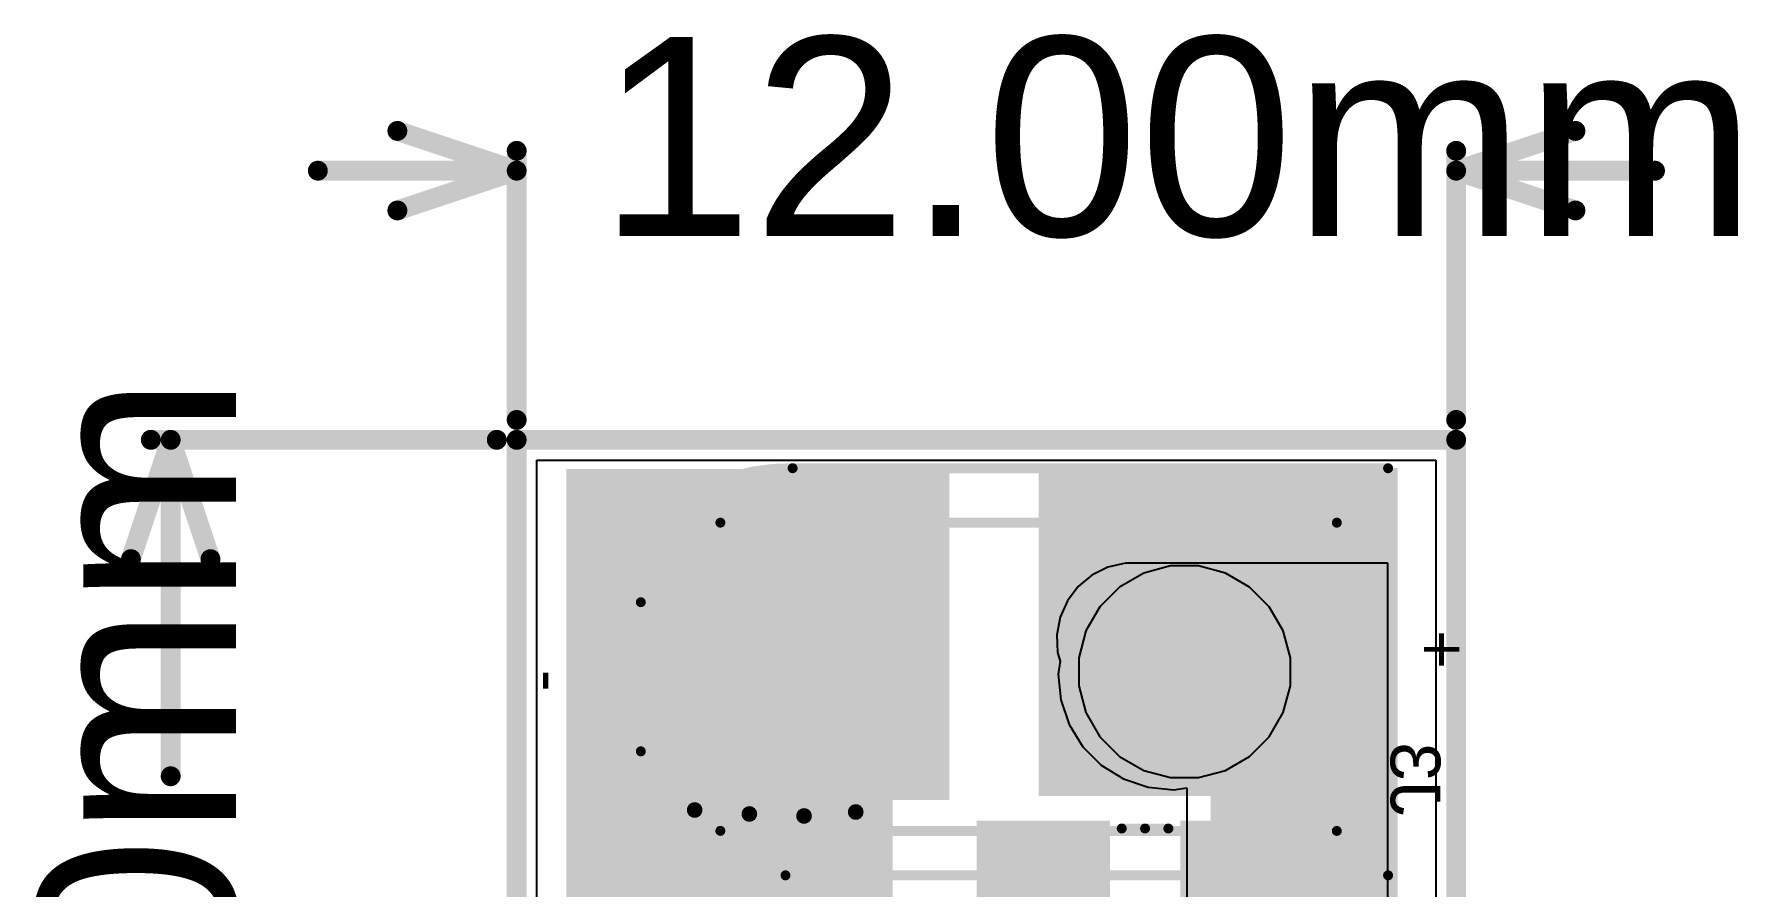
# Model space of a CAD drawing. Header units: millimetres. Extents: x -0.243 to 0.614, y -0.005 to 0.913.
# Drawn here: x -0.243 to 0.614, y 0.484 to 0.913 of the extents above; entities that cross this region are included whole.
import ezdxf

# ---------------------------------------------------------------- set-up
doc = ezdxf.new("R2010")
doc.units = ezdxf.units.MM
doc.header["$MEASUREMENT"] = 0
for name, color, linetype in [('BottomLayer', 5, 'Continuous'), ('BottomOverlay', 54, 'Continuous'), ('BottomSolder', 6, 'Continuous'), ('Mechanical1', 6, 'Continuous'), ('Mechanical2', 216, 'Continuous'), ('MultiLayer', 9, 'Continuous'), ('PadHoleLayer', 156, 'Continuous'), ('TopLayer', 1, 'Continuous'), ('TopOverlay', 2, 'Continuous'), ('TopPaste', 8, 'Continuous'), ('TopSolder', 216, 'Continuous'), ('ViaHoleLayer', 16, 'Continuous')]:
    doc.layers.add(name, color=color, linetype=linetype)
doc.styles.add('Arial', font='', dxfattribs={"height": 0.2})
doc.styles.get('Arial').set_extended_font_data('Arial')

# ---------------------------------------------------------------- blocks, each defined once
blk = doc.blocks.new('XRTC404030S2R2MGCA_7')
at = {"layer": 'TopLayer'}
for points in [[(-0.08071, 0.08071), (-0.02165, 0.08071), (-0.02165, -0.08071), (-0.08071, -0.08071)], [(0.02165, 0.08071), (0.08071, 0.08071), (0.08071, -0.08071), (0.02165, -0.08071)]]:
    blk.add_hatch(color=1, dxfattribs=at).paths.add_polyline_path(points)
at = {"layer": 'TopPaste'}
for points in [[(-0.08071, 0.08071), (-0.02165, 0.08071), (-0.02165, -0.08071), (-0.08071, -0.08071)], [(0.02165, 0.08071), (0.08071, 0.08071), (0.08071, -0.08071), (0.02165, -0.08071)]]:
    blk.add_hatch(color=8, dxfattribs=at).paths.add_polyline_path(points)
at = {"layer": 'TopSolder'}
for points in [[(-0.08471, 0.08471), (-0.01765, 0.08471), (-0.01765, -0.08471), (-0.08471, -0.08471)], [(0.01765, 0.08471), (0.08471, 0.08471), (0.08471, -0.08471), (0.01765, -0.08471)]]:
    blk.add_hatch(color=216, dxfattribs=at).paths.add_polyline_path(points)
at = {"layer": 'TopOverlay', "const_width": 0.005}
for points in [[(-0.01171, 0.08071), (0, 0.08071)], [(0, 0.08071), (0.01171, 0.08071)], [(-0.01171, -0.08071), (0, -0.08071)], [(0, -0.08071), (0.01171, -0.08071)]]:
    blk.add_lwpolyline(points, dxfattribs=at)
at = {"layer": 'TopOverlay', "const_width": 0.0025}
for points in [[(-0.01296, 0.08071, 1), (-0.01046, 0.08071, 1)], [(-0.00125, 0.08071, 1), (0.00125, 0.08071, 1)], [(-0.00125, 0.08071, 1), (0.00125, 0.08071, 1)], [(0.01046, 0.08071, 1), (0.01296, 0.08071, 1)], [(-0.01296, -0.08071, 1), (-0.01046, -0.08071, 1)], [(-0.00125, -0.08071, 1), (0.00125, -0.08071, 1)], [(-0.00125, -0.08071, 1), (0.00125, -0.08071, 1)], [(0.01046, -0.08071, 1), (0.01296, -0.08071, 1)]]:
    blk.add_lwpolyline(points, format="xyb", close=True, dxfattribs=at)
blk = doc.blocks.new('XT30UPB_M_B_8')
at = {"layer": 'BottomLayer'}
h = blk.add_hatch(color=5, dxfattribs=at)
edge = h.paths.add_edge_path()
edge.add_arc((-0.09842, 0), 0.04921, 0, 360)
h = blk.add_hatch(color=5, dxfattribs=at)
edge = h.paths.add_edge_path()
edge.add_arc((0.09842, 0), 0.04921, 0, 360)
at = {"layer": 'BottomSolder'}
h = blk.add_hatch(color=6, dxfattribs=at)
edge = h.paths.add_edge_path()
edge.add_arc((-0.09842, 0), 0.05121, 0, 360)
h = blk.add_hatch(color=6, dxfattribs=at)
edge = h.paths.add_edge_path()
edge.add_arc((0.09842, 0), 0.05121, 0, 360)
at = {"layer": 'MultiLayer'}
h = blk.add_hatch(color=9, dxfattribs=at)
edge = h.paths.add_edge_path()
edge.add_arc((-0.09842, 0), 0.04921, 0, 360)
h = blk.add_hatch(color=9, dxfattribs=at)
edge = h.paths.add_edge_path()
edge.add_arc((0.09842, 0), 0.04921, 0, 360)
at = {"layer": 'PadHoleLayer'}
h = blk.add_hatch(color=156, dxfattribs=at)
edge = h.paths.add_edge_path()
edge.add_arc((-0.09842, 0), 0.03543, 0, 360)
h = blk.add_hatch(color=156, dxfattribs=at)
edge = h.paths.add_edge_path()
edge.add_arc((0.09842, 0), 0.03543, 0, 360)
at = {"layer": 'TopLayer'}
h = blk.add_hatch(color=1, dxfattribs=at)
edge = h.paths.add_edge_path()
edge.add_arc((-0.09842, 0), 0.04921, 0, 360)
h = blk.add_hatch(color=1, dxfattribs=at)
edge = h.paths.add_edge_path()
edge.add_arc((0.09842, 0), 0.04921, 0, 360)
at = {"layer": 'TopSolder'}
h = blk.add_hatch(color=216, dxfattribs=at)
edge = h.paths.add_edge_path()
edge.add_arc((-0.09842, 0), 0.05121, 0, 360)
h = blk.add_hatch(color=216, dxfattribs=at)
edge = h.paths.add_edge_path()
edge.add_arc((0.09842, 0), 0.05121, 0, 360)
at = {"layer": 'BottomOverlay', "const_width": 0.005}
blk.add_lwpolyline([(-0.10223, -0.10236, -0.997135), (-0.09866, 0.10238)], format="xyb", dxfattribs=at)
for points in [[(-0.09866, 0.10238), (0.20079, 0.10236)], [(0.20079, -0.10236), (0.20079, 0.10236)], [(-0.175, 0.035), (-0.135, 0.075)], [(-0.135, 0.075), (0.175, 0.075)], [(0.175, -0.08), (0.175, 0.075)], [(-0.175, -0.04), (-0.175, 0.035)], [(-0.175, -0.04), (-0.135, -0.08)], [(-0.135, -0.08), (0.175, -0.08)], [(-0.10223, -0.10236), (0.20079, -0.10236)]]:
    blk.add_lwpolyline(points, dxfattribs=at)
at = {"layer": 'BottomOverlay', "const_width": 0.0025}
for points in [[(-0.09991, 0.10238, 1), (-0.09741, 0.10238, 1)], [(-0.09991, 0.10238, 1), (-0.09741, 0.10238, 1)], [(0.19954, 0.10236, 1), (0.20204, 0.10236, 1)], [(0.19954, 0.10236, 1), (0.20204, 0.10236, 1)], [(-0.13625, 0.075, 1), (-0.13375, 0.075, 1)], [(-0.13625, 0.075, 1), (-0.13375, 0.075, 1)], [(0.17375, 0.075, 1), (0.17625, 0.075, 1)], [(0.17375, 0.075, 1), (0.17625, 0.075, 1)], [(-0.17625, 0.035, 1), (-0.17375, 0.035, 1)], [(-0.17625, 0.035, 1), (-0.17375, 0.035, 1)], [(-0.17625, -0.04, 1), (-0.17375, -0.04, 1)], [(-0.17625, -0.04, 1), (-0.17375, -0.04, 1)], [(-0.13625, -0.08, 1), (-0.13375, -0.08, 1)], [(-0.13625, -0.08, 1), (-0.13375, -0.08, 1)], [(0.17375, -0.08, 1), (0.17625, -0.08, 1)], [(0.17375, -0.08, 1), (0.17625, -0.08, 1)], [(-0.10348, -0.10236, 1), (-0.10098, -0.10236, 1)], [(-0.10348, -0.10236, 1), (-0.10098, -0.10236, 1)], [(0.19954, -0.10236, 1), (0.20204, -0.10236, 1)], [(0.19954, -0.10236, 1), (0.20204, -0.10236, 1)]]:
    blk.add_lwpolyline(points, format="xyb", close=True, dxfattribs=at)
at = {"layer": 'BottomOverlay', "text_generation_flag": 2}
for s, rotation, p in [('+', 90, (0.23974, 0.021)), ('-', 270, (-0.2325, -0.01))]:
    blk.add_text(s, height=0.025, rotation=rotation, dxfattribs=at).set_placement(p)

msp = doc.modelspace()

# ---------------------------------------------------------------- hatches: boundary and pattern name
at = {"layer": 'BottomLayer'}
h = msp.add_hatch(color=5, dxfattribs=at)
edge = h.paths.add_edge_path()
edge.add_arc((0.0895, 0.5225), 0.00787, 0, 360)
h = msp.add_hatch(color=5, dxfattribs=at)
edge = h.paths.add_edge_path()
edge.add_arc((0.117, 0.5205), 0.00787, 0, 360)
h = msp.add_hatch(color=5, dxfattribs=at)
edge = h.paths.add_edge_path()
edge.add_arc((0.1445, 0.5195), 0.00787, 0, 360)
h = msp.add_hatch(color=5, dxfattribs=at)
edge = h.paths.add_edge_path()
edge.add_arc((0.1705, 0.5215), 0.00787, 0, 360)
at = {"layer": 'BottomSolder'}
h = msp.add_hatch(color=6, dxfattribs=at)
edge = h.paths.add_edge_path()
edge.add_arc((0.0895, 0.5225), 0.01187, 0, 360)
h = msp.add_hatch(color=6, dxfattribs=at)
edge = h.paths.add_edge_path()
edge.add_arc((0.117, 0.5205), 0.01187, 0, 360)
h = msp.add_hatch(color=6, dxfattribs=at)
edge = h.paths.add_edge_path()
edge.add_arc((0.1445, 0.5195), 0.01187, 0, 360)
h = msp.add_hatch(color=6, dxfattribs=at)
edge = h.paths.add_edge_path()
edge.add_arc((0.1705, 0.5215), 0.01187, 0, 360)
at = {"layer": 'TopLayer'}
for points in [[(0.2625, 0.5295), (0.4375, 0.5295), (0.4375, 0.6945), (0.2625, 0.6945)], [(0.349, 0.188), (0.443, 0.188), (0.443, 0.6945), (0.349, 0.6945)], [(0.025, 0.5275), (0.2175, 0.5275), (0.2175, 0.694), (0.025, 0.694)], [(0.025, 0.403), (0.189, 0.403), (0.189, 0.694), (0.025, 0.694)]]:
    msp.add_hatch(color=1, dxfattribs=at).paths.add_polyline_path(points)
h = msp.add_hatch(color=1, dxfattribs=at)
edge = h.paths.add_edge_path()
edge.add_arc((0.0895, 0.5225), 0.00787, 0, 360)
h = msp.add_hatch(color=1, dxfattribs=at)
edge = h.paths.add_edge_path()
edge.add_arc((0.117, 0.5205), 0.00787, 0, 360)
h = msp.add_hatch(color=1, dxfattribs=at)
edge = h.paths.add_edge_path()
edge.add_arc((0.1445, 0.5195), 0.00787, 0, 360)
h = msp.add_hatch(color=1, dxfattribs=at)
edge = h.paths.add_edge_path()
edge.add_arc((0.1705, 0.5215), 0.00787, 0, 360)
at = {"layer": 'TopSolder'}
h = msp.add_hatch(color=216, dxfattribs=at)
edge = h.paths.add_edge_path()
edge.add_arc((0.0895, 0.5225), 0.01187, 0, 360)
h = msp.add_hatch(color=216, dxfattribs=at)
edge = h.paths.add_edge_path()
edge.add_arc((0.117, 0.5205), 0.01187, 0, 360)
h = msp.add_hatch(color=216, dxfattribs=at)
edge = h.paths.add_edge_path()
edge.add_arc((0.1445, 0.5195), 0.01187, 0, 360)
h = msp.add_hatch(color=216, dxfattribs=at)
edge = h.paths.add_edge_path()
edge.add_arc((0.1705, 0.5215), 0.01187, 0, 360)
at = {"layer": 'ViaHoleLayer'}
h = msp.add_hatch(color=16, dxfattribs=at)
edge = h.paths.add_edge_path()
edge.add_arc((0.0895, 0.5225), 0.00394, 0, 360)
h = msp.add_hatch(color=16, dxfattribs=at)
edge = h.paths.add_edge_path()
edge.add_arc((0.117, 0.5205), 0.00394, 0, 360)
h = msp.add_hatch(color=16, dxfattribs=at)
edge = h.paths.add_edge_path()
edge.add_arc((0.1445, 0.5195), 0.00394, 0, 360)
h = msp.add_hatch(color=16, dxfattribs=at)
edge = h.paths.add_edge_path()
edge.add_arc((0.1705, 0.5215), 0.00394, 0, 360)

# ---------------------------------------------------------------- linework, layer by layer
at = {"layer": 'BottomLayer'}
for p, q in [((0.0102, 0.33133), (0.0102, 0.69847)), ((0.0102, 0.69847), (0.46225, 0.69847)), ((0.46225, 0.69847), (0.46225, 0.0102)), ((0.32884, 0.64521), (0.31531, 0.64159)), ((0.34286, 0.64521), (0.32884, 0.64521)), ((0.35639, 0.64159), (0.34286, 0.64521)), ((0.30318, 0.63458), (0.29327, 0.62467)), ((0.31531, 0.64159), (0.30318, 0.63458)), ((0.36852, 0.63458), (0.35639, 0.64159)), ((0.37843, 0.62467), (0.36852, 0.63458)), ((0.29327, 0.62467), (0.28626, 0.61254)), ((0.38544, 0.61254), (0.37843, 0.62467)), ((0.28626, 0.61254), (0.28264, 0.59901)), ((0.38906, 0.59901), (0.38544, 0.61254)), ((0.28264, 0.59901), (0.28264, 0.58499)), ((0.38906, 0.58499), (0.38906, 0.59901)), ((0.28264, 0.58499), (0.28626, 0.57146)), ((0.38544, 0.57146), (0.38906, 0.58499)), ((0.28626, 0.57146), (0.29327, 0.55933)), ((0.37843, 0.55933), (0.38544, 0.57146)), ((0.29327, 0.55933), (0.30318, 0.54942)), ((0.36852, 0.54942), (0.37843, 0.55933)), ((0.30318, 0.54942), (0.31531, 0.54241)), ((0.35639, 0.54241), (0.36852, 0.54942)), ((0.31531, 0.54241), (0.32884, 0.53879)), ((0.34286, 0.53879), (0.35639, 0.54241)), ((0.32884, 0.53879), (0.34286, 0.53879))]:
    msp.add_line(p, q, dxfattribs=at)
at = {"layer": 'Mechanical1', "const_width": 0.01}
for points in [[(-0.06, 0.864), (0, 0.844)], [(0.47244, 0.844), (0.53244, 0.864)], [(0, 0.71866), (0, 0.854)], [(0.47244, 0.71866), (0.47244, 0.854)], [(-0.1, 0.844), (0, 0.844)], [(-0.06, 0.824), (0, 0.844)], [(0.47244, 0.844), (0.57244, 0.844)], [(0.47244, 0.844), (0.53244, 0.824)], [(-0.194, 0.64866), (-0.174, 0.70866)], [(-0.184, 0.70866), (-0.01, 0.70866)], [(-0.174, 0.53947), (-0.174, 0.70866)], [(-0.174, 0.70866), (-0.154, 0.64866)]]:
    msp.add_lwpolyline(points, dxfattribs=at)
at = {"layer": 'Mechanical1', "const_width": 0.005}
for points in [[(-0.0625, 0.864, 1), (-0.0575, 0.864, 1)], [(0.52994, 0.864, 1), (0.53494, 0.864, 1)], [(-0.0025, 0.854, 1), (0.0025, 0.854, 1)], [(0.46994, 0.854, 1), (0.47494, 0.854, 1)], [(-0.1025, 0.844, 1), (-0.0975, 0.844, 1)], [(-0.0025, 0.844, 1), (0.0025, 0.844, 1)], [(-0.0025, 0.844, 1), (0.0025, 0.844, 1)], [(-0.0025, 0.844, 1), (0.0025, 0.844, 1)], [(0.46994, 0.844, 1), (0.47494, 0.844, 1)], [(0.46994, 0.844, 1), (0.47494, 0.844, 1)], [(0.46994, 0.844, 1), (0.47494, 0.844, 1)], [(0.56994, 0.844, 1), (0.57494, 0.844, 1)], [(-0.0625, 0.824, 1), (-0.0575, 0.824, 1)], [(0.52994, 0.824, 1), (0.53494, 0.824, 1)], [(-0.0025, 0.71866, 1), (0.0025, 0.71866, 1)], [(0.46994, 0.71866, 1), (0.47494, 0.71866, 1)], [(-0.1865, 0.70866, 1), (-0.1815, 0.70866, 1)], [(-0.1765, 0.70866, 1), (-0.1715, 0.70866, 1)], [(-0.1765, 0.70866, 1), (-0.1715, 0.70866, 1)], [(-0.1765, 0.70866, 1), (-0.1715, 0.70866, 1)], [(-0.0125, 0.70866, 1), (-0.0075, 0.70866, 1)], [(-0.1965, 0.64866, 1), (-0.1915, 0.64866, 1)], [(-0.1565, 0.64866, 1), (-0.1515, 0.64866, 1)], [(-0.1765, 0.53947, 1), (-0.1715, 0.53947, 1)]]:
    msp.add_lwpolyline(points, format="xyb", close=True, dxfattribs=at)
at = {"layer": 'Mechanical2', "const_width": 0.01}
for points in [[(0, 0.70866), (0.47244, 0.70866)], [(0, 0), (0, 0.70866)], [(0.47244, 0), (0.47244, 0.70866)]]:
    msp.add_lwpolyline(points, dxfattribs=at)
at = {"layer": 'Mechanical2', "const_width": 0.005}
for points in [[(-0.0025, 0.70866, 1), (0.0025, 0.70866, 1)], [(-0.0025, 0.70866, 1), (0.0025, 0.70866, 1)], [(0.46994, 0.70866, 1), (0.47494, 0.70866, 1)], [(0.46994, 0.70866, 1), (0.47494, 0.70866, 1)]]:
    msp.add_lwpolyline(points, format="xyb", close=True, dxfattribs=at)
at = {"layer": 'TopLayer'}
for p, q in [((0.29734, 0.64454), (0.2893, 0.64055)), ((0.30608, 0.64659), (0.29734, 0.64454)), ((0.31057, 0.64659), (0.30608, 0.64659)), ((0.438, 0.64659), (0.31057, 0.64659)), ((0.438, 0.349), (0.438, 0.64659)), ((0.28239, 0.63483), (0.27696, 0.62767)), ((0.2893, 0.64055), (0.28239, 0.63483)), ((0.27696, 0.62767), (0.27332, 0.61947)), ((0.27332, 0.61947), (0.27164, 0.61066)), ((0.27164, 0.61066), (0.27202, 0.60169)), ((0.27202, 0.60169), (0.27323, 0.59737)), ((0.27323, 0.59737), (0.27235, 0.59088)), ((0.27235, 0.59088), (0.27359, 0.57784)), ((0.27359, 0.57784), (0.27778, 0.56543)), ((0.27778, 0.56543), (0.28468, 0.55431)), ((0.28468, 0.55431), (0.29394, 0.54505)), ((0.29394, 0.54505), (0.30507, 0.53814)), ((0.30507, 0.53814), (0.31748, 0.53396)), ((0.31748, 0.53396), (0.33051, 0.53272)), ((0.33051, 0.53272), (0.337, 0.5336)), ((0.337, 0.5336), (0.337, 0.349)), ((0.337, 0.5336), (0.337, 0.5336))]:
    msp.add_line(p, q, dxfattribs=at)

# ---------------------------------------------------------------- block references
for name, p in [('XT30UPB_M_B_8', (0.23742, 0.592)), ('XRTC404030S2R2MGCA_7', (0.316, 0.4325))]:
    msp.add_blockref(name, p)

# ---------------------------------------------------------------- texts
at = {"layer": 'BottomOverlay', "style": 'Arial', "text_generation_flag": 2}
msp.add_text('J3', height=0.025, rotation=270, dxfattribs=at).set_placement((0.4395, 0.51967))
at = {"layer": 'Mechanical1', "style": 'Arial'}
msp.add_text('12.00mm', height=0.1, dxfattribs=at).set_placement((0.04108, 0.81121))
msp.add_text('18.00mm', height=0.1, rotation=90, dxfattribs=at).set_placement((-0.14121, 0.15919))

doc.saveas('drawing.dxf')
